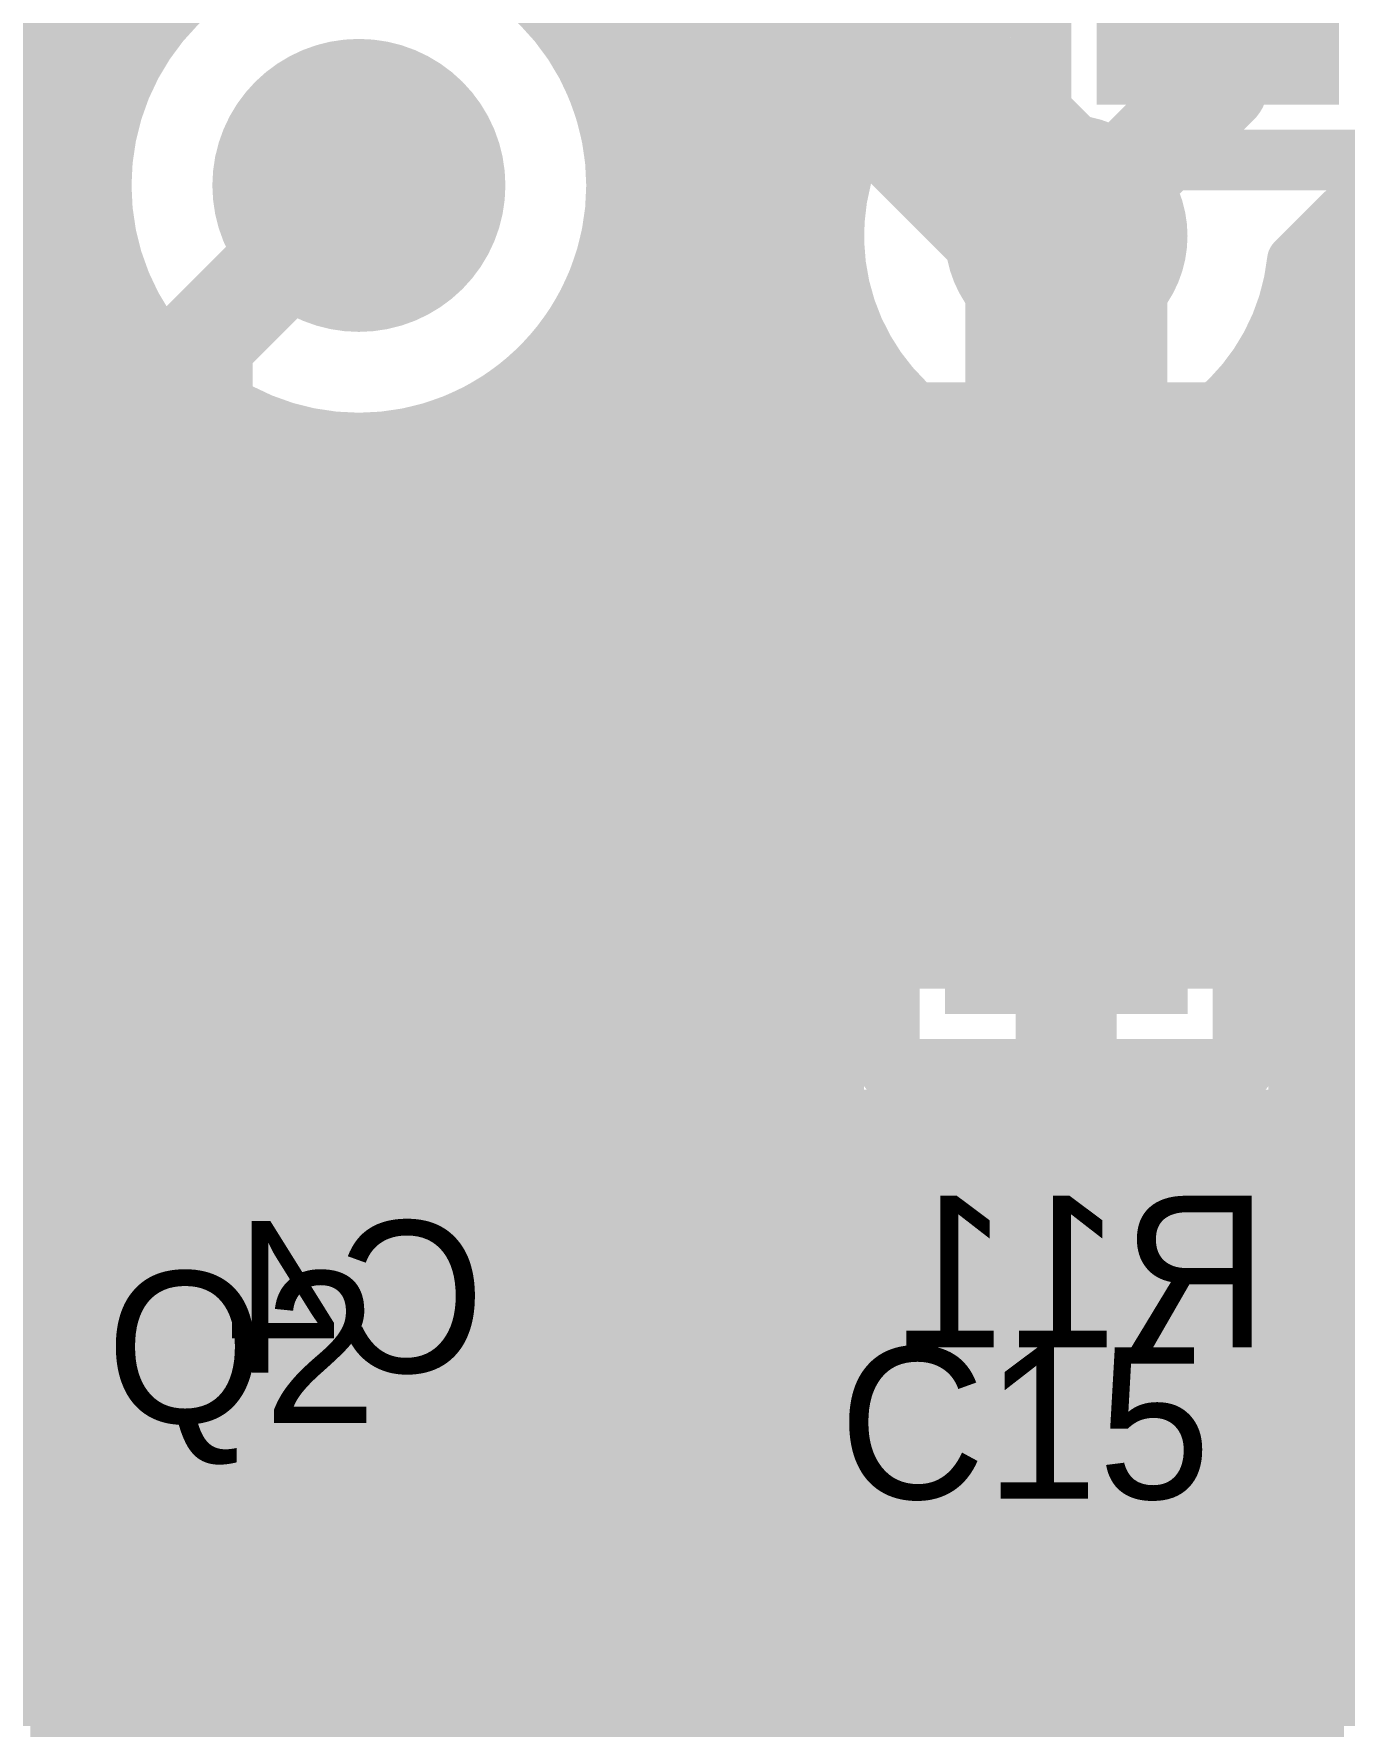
# Model space of a CAD drawing. Header units: millimetres. Extents: x 1.9 to 5.81, y 3 to 5.61.
# Drawn here: x 4.7157 to 4.975, y 3.575 to 3.91 of the extents above; entities that cross this region are included whole.
import ezdxf

# ---------------------------------------------------------------- set-up
doc = ezdxf.new("R2010")
doc.units = ezdxf.units.MM
doc.header["$MEASUREMENT"] = 0
for name, color, linetype in [('BottomLayer', 5, 'Continuous'), ('BottomOverlay', 54, 'Continuous'), ('BottomPaste', 16, 'Continuous'), ('BottomSolder', 6, 'Continuous'), ('MultiLayer', 9, 'Continuous'), ('TopLayer', 1, 'Continuous'), ('TopOverlay', 2, 'Continuous'), ('TopPaste', 8, 'Continuous'), ('TopSolder', 216, 'Continuous')]:
    doc.layers.add(name, color=color, linetype=linetype)

msp = doc.modelspace()

# ---------------------------------------------------------------- linework, layer by layer
at = {"layer": 'BottomLayer'}
for points, const_width in [([(4.73, 3.88), (4.73, 3.96)], 0.01), ([(4.74, 3.91), (4.74, 3.96)], 0.01), ([(4.82, 3.91), (4.82, 3.96)], 0.01), ([(4.83, 3.88), (4.83, 3.96)], 0.01), ([(4.84, 3.69884), (4.84, 3.96)], 0.01), ([(4.85, 3.70884), (4.85, 3.96)], 0.01), ([(4.86, 3.71869), (4.86, 3.96)], 0.01), ([(4.87, 3.72434), (4.87, 3.96)], 0.01), ([(4.88, 3.89062), (4.88, 3.96)], 0.01), ([(4.89, 3.90354), (4.89, 3.96)], 0.01), ([(4.9, 3.91031), (4.9, 3.96)], 0.01), ([(4.72, 3.666), (4.72, 3.95257)], 0.01), ([(4.905, 3.91243), (4.905, 3.935)], 0.01), ([(4.95, 3.9), (4.95, 3.92)], 0.02), ([(4.67743, 3.91), (4.74, 3.91)], 0.01), ([(4.82, 3.91), (4.89938, 3.91)], 0.01), ([(4.92, 3.87), (4.95, 3.9)], 0.02), ([(4.66743, 3.9), (4.73417, 3.9)], 0.01), ([(4.82583, 3.9), (4.88646, 3.9)], 0.01), ([(4.65743, 3.89), (4.73101, 3.89)], 0.01), ([(4.82899, 3.89), (4.87969, 3.89)], 0.01), ([(4.64743, 3.88), (4.73, 3.88)], 0.01), ([(4.73, 3.666), (4.73, 3.88)], 0.01), ([(4.83, 3.88), (4.87613, 3.88)], 0.01), ([(4.83, 3.68884), (4.83, 3.88)], 0.01), ([(4.96475, 3.86525), (4.9745, 3.875)], 0.01), ([(4.9745, 3.875), (4.995, 3.875)], 0.01), ([(4.63743, 3.87), (4.73101, 3.87)], 0.01), ([(4.82899, 3.87), (4.875, 3.87)], 0.01), ([(4.9695, 3.87), (5.64234, 3.87)], 0.01), ([(4.97, 3.726), (4.97, 3.8705)], 0.01), ([(4.62743, 3.86), (4.73417, 3.86)], 0.01), ([(4.82583, 3.86), (4.87613, 3.86)], 0.01), ([(4.96387, 3.86), (5.64877, 3.86)], 0.01), ([(4.61743, 3.85), (4.74, 3.85)], 0.01), ([(4.74, 3.666), (4.74, 3.85)], 0.01), ([(4.82, 3.85), (4.87969, 3.85)], 0.01), ([(4.82, 3.67884), (4.82, 3.85)], 0.01), ([(4.88, 3.726), (4.88, 3.84938)], 0.01), ([(4.96, 3.726), (4.96, 3.84938)], 0.01), ([(4.96031, 3.85), (5.65847, 3.85)], 0.01), ([(4.66062, 3.84), (4.75, 3.84)], 0.01), ([(4.75, 3.666), (4.75, 3.84)], 0.01), ([(4.81, 3.84), (4.88646, 3.84)], 0.01), ([(4.81, 3.66884), (4.81, 3.84)], 0.01), ([(4.95354, 3.84), (5.675, 3.84)], 0.01), ([(4.76, 3.666), (4.76, 3.83417)], 0.01), ([(4.8, 3.666), (4.8, 3.83417)], 0.01), ([(4.89, 3.726), (4.89, 3.83646)], 0.01), ([(4.95, 3.726), (4.95, 3.83646)], 0.01), ([(4.77, 3.666), (4.77, 3.83101)], 0.01), ([(4.79, 3.666), (4.79, 3.83101)], 0.01), ([(4.67354, 3.83), (4.78, 3.83)], 0.01), ([(4.78, 3.83), (4.89938, 3.83)], 0.01), ([(4.78, 3.666), (4.78, 3.83)], 0.01), ([(4.9, 3.726), (4.9, 3.82969)], 0.01), ([(4.94, 3.726), (4.94, 3.82969)], 0.01), ([(4.94062, 3.83), (5.77, 3.83)], 0.01), ([(4.91, 3.726), (4.91, 3.82613)], 0.01), ([(4.92, 3.726), (4.92, 3.825)], 0.01), ([(4.93, 3.726), (4.93, 3.82613)], 0.01), ([(4.68031, 3.82), (5.77, 3.82)], 0.01), ([(4.68387, 3.81), (5.77, 3.81)], 0.01), ([(4.685, 3.8), (5.77, 3.8)], 0.01), ([(4.68387, 3.79), (5.77, 3.79)], 0.01), ([(4.68031, 3.78), (5.77, 3.78)], 0.01), ([(4.67354, 3.77), (5.77, 3.77)], 0.01), ([(4.66062, 3.76), (5.675, 3.76)], 0.01), ([(4.6395, 3.75), (5.65847, 3.75)], 0.01), ([(4.6295, 3.74), (5.64877, 3.74)], 0.01), ([(4.6195, 3.73), (5.22697, 3.73)], 0.01), ([(4.68, 3.72), (4.82, 3.72)], 0.02), ([(4.82, 3.72), (4.83, 3.71)], 0.02), ([(4.88, 3.726), (5.025, 3.726)], 0.01), ([(4.6095, 3.72), (4.86167, 3.72)], 0.01), ([(4.80716, 3.666), (4.85806, 3.7169)], 0.01), ([(4.675, 3.71), (4.85116, 3.71)], 0.01), ([(4.675, 3.7), (4.84116, 3.7)], 0.01), ([(4.82, 3.635), (4.88, 3.695)], 0.012), ([(4.88, 3.695), (5.025, 3.695)], 0.012), ([(4.675, 3.69), (4.83116, 3.69)], 0.01), ([(4.675, 3.68), (4.82116, 3.68)], 0.01), ([(4.675, 3.67), (4.81116, 3.67)], 0.01), ([(4.695, 3.666), (4.80716, 3.666)], 0.01), ([(4.87384, 3.645), (4.89284, 3.664)], 0.01), ([(4.89284, 3.664), (5.01216, 3.664)], 0.01), ([(4.9, 3.645), (4.9, 3.664)], 0.01), ([(4.91, 3.645), (4.91, 3.664)], 0.01), ([(4.92, 3.645), (4.92, 3.664)], 0.01), ([(4.93, 3.645), (4.93, 3.664)], 0.01), ([(4.94, 3.645), (4.94, 3.664)], 0.01), ([(4.95, 3.645), (4.95, 3.664)], 0.01), ([(4.96, 3.645), (4.96, 3.664)], 0.01), ([(4.97, 3.645), (4.97, 3.664)], 0.01), ([(4.88884, 3.66), (5.01616, 3.66)], 0.01), ([(4.89, 3.645), (4.89, 3.66116)], 0.01), ([(4.87884, 3.65), (5.02616, 3.65)], 0.01), ([(4.88, 3.645), (4.88, 3.65116)], 0.01), ([(4.87384, 3.645), (4.885, 3.645)], 0.01), ([(4.885, 3.645), (4.905, 3.645)], 0.01), ([(4.885, 3.645), (4.905, 3.645)], 0.01), ([(4.905, 3.645), (4.955, 3.645)], 0.01), ([(4.955, 3.645), (4.975, 3.645)], 0.01), ([(4.955, 3.645), (4.975, 3.645)], 0.01), ([(4.975, 3.645), (5.025, 3.645)], 0.01), ([(4.695, 3.635), (4.82, 3.635)], 0.012), ([(4.732, 3.6), (4.788, 3.6)], 0.024), ([(4.76, 3.6), (4.93, 3.6)], 0.02), ([(4.68, 3.57), (4.71, 3.6)], 0.012), ([(4.71, 3.6), (4.76, 3.6)], 0.012)]:
    msp.add_lwpolyline(points, dxfattribs=dict(at, const_width=const_width))
for points, const_width in [([(4.83, 3.88, 1), (4.73, 3.88, 1)], 0.01), ([(4.945, 3.92, 1), (4.955, 3.92, 1)], 0.01), ([(4.9025, 3.91243, 1), (4.9075, 3.91243, 1)], 0.005), ([(4.9025, 3.91243, 1), (4.9075, 3.91243, 1)], 0.005), ([(4.7375, 3.91, 1), (4.7425, 3.91, 1)], 0.005), ([(4.7375, 3.91, 1), (4.7425, 3.91, 1)], 0.005), ([(4.8175, 3.91, 1), (4.8225, 3.91, 1)], 0.005), ([(4.8175, 3.91, 1), (4.8225, 3.91, 1)], 0.005), ([(4.89688, 3.91, 1), (4.90188, 3.91, 1)], 0.005), ([(4.8975, 3.91031, 1), (4.9025, 3.91031, 1)], 0.005), ([(4.945, 3.9, 1), (4.955, 3.9, 1)], 0.01), ([(4.945, 3.9, 1), (4.955, 3.9, 1)], 0.01), ([(4.8875, 3.90354, 1), (4.8925, 3.90354, 1)], 0.005), ([(4.73167, 3.9, 1), (4.73667, 3.9, 1)], 0.005), ([(4.7675, 3.88, 1), (4.7925, 3.88, 1)], 0.025), ([(4.82333, 3.9, 1), (4.82833, 3.9, 1)], 0.005), ([(4.88396, 3.9, 1), (4.88896, 3.9, 1)], 0.005), ([(4.72851, 3.89, 1), (4.73351, 3.89, 1)], 0.005), ([(4.82649, 3.89, 1), (4.83149, 3.89, 1)], 0.005), ([(4.87719, 3.89, 1), (4.88219, 3.89, 1)], 0.005), ([(4.8775, 3.89062, 1), (4.8825, 3.89062, 1)], 0.005), ([(4.91, 3.87, 1), (4.93, 3.87, 1)], 0.02), ([(4.7275, 3.88, 1), (4.7325, 3.88, 1)], 0.005), ([(4.7275, 3.88, 1), (4.7325, 3.88, 1)], 0.005), ([(4.7275, 3.88, 1), (4.7325, 3.88, 1)], 0.005), ([(4.7275, 3.88, 1), (4.7325, 3.88, 1)], 0.005), ([(4.8275, 3.88, 1), (4.8325, 3.88, 1)], 0.005), ([(4.8275, 3.88, 1), (4.8325, 3.88, 1)], 0.005), ([(4.8275, 3.88, 1), (4.8325, 3.88, 1)], 0.005), ([(4.8275, 3.88, 1), (4.8325, 3.88, 1)], 0.005), ([(4.87363, 3.88, 1), (4.87863, 3.88, 1)], 0.005), ([(4.915, 3.87, 1), (4.925, 3.87, 1)], 0.01), ([(4.972, 3.875, 1), (4.977, 3.875, 1)], 0.005), ([(4.972, 3.875, 1), (4.977, 3.875, 1)], 0.005), ([(4.72851, 3.87, 1), (4.73351, 3.87, 1)], 0.005), ([(4.82649, 3.87, 1), (4.83149, 3.87, 1)], 0.005), ([(4.8725, 3.87, 1), (4.8775, 3.87, 1)], 0.005), ([(4.967, 3.87, 1), (4.972, 3.87, 1)], 0.005), ([(4.9675, 3.8705, 1), (4.9725, 3.8705, 1)], 0.005), ([(4.96225, 3.86525, 1), (4.96725, 3.86525, 1)], 0.005), ([(4.96225, 3.86525, 1), (4.96725, 3.86525, 1)], 0.005), ([(4.73167, 3.86, 1), (4.73667, 3.86, 1)], 0.005), ([(4.82333, 3.86, 1), (4.82833, 3.86, 1)], 0.005), ([(4.87363, 3.86, 1), (4.87863, 3.86, 1)], 0.005), ([(4.96137, 3.86, 1), (4.96637, 3.86, 1)], 0.005), ([(4.7375, 3.85, 1), (4.7425, 3.85, 1)], 0.005), ([(4.7375, 3.85, 1), (4.7425, 3.85, 1)], 0.005), ([(4.8175, 3.85, 1), (4.8225, 3.85, 1)], 0.005), ([(4.8175, 3.85, 1), (4.8225, 3.85, 1)], 0.005), ([(4.87719, 3.85, 1), (4.88219, 3.85, 1)], 0.005), ([(4.8775, 3.84938, 1), (4.8825, 3.84938, 1)], 0.005), ([(4.9575, 3.84938, 1), (4.9625, 3.84938, 1)], 0.005), ([(4.95781, 3.85, 1), (4.96281, 3.85, 1)], 0.005), ([(4.7475, 3.84, 1), (4.7525, 3.84, 1)], 0.005), ([(4.7475, 3.84, 1), (4.7525, 3.84, 1)], 0.005), ([(4.8075, 3.84, 1), (4.8125, 3.84, 1)], 0.005), ([(4.8075, 3.84, 1), (4.8125, 3.84, 1)], 0.005), ([(4.88396, 3.84, 1), (4.88896, 3.84, 1)], 0.005), ([(4.95104, 3.84, 1), (4.95604, 3.84, 1)], 0.005), ([(4.7575, 3.83417, 1), (4.7625, 3.83417, 1)], 0.005), ([(4.7975, 3.83417, 1), (4.8025, 3.83417, 1)], 0.005), ([(4.8875, 3.83646, 1), (4.8925, 3.83646, 1)], 0.005), ([(4.9475, 3.83646, 1), (4.9525, 3.83646, 1)], 0.005), ([(4.7675, 3.83101, 1), (4.7725, 3.83101, 1)], 0.005), ([(4.7875, 3.83101, 1), (4.7925, 3.83101, 1)], 0.005), ([(4.7775, 3.83, 1), (4.7825, 3.83, 1)], 0.005), ([(4.7775, 3.83, 1), (4.7825, 3.83, 1)], 0.005), ([(4.7775, 3.83, 1), (4.7825, 3.83, 1)], 0.005), ([(4.89688, 3.83, 1), (4.90188, 3.83, 1)], 0.005), ([(4.8975, 3.82969, 1), (4.9025, 3.82969, 1)], 0.005), ([(4.9375, 3.82969, 1), (4.9425, 3.82969, 1)], 0.005), ([(4.93812, 3.83, 1), (4.94312, 3.83, 1)], 0.005), ([(4.9075, 3.82613, 1), (4.9125, 3.82613, 1)], 0.005), ([(4.9175, 3.825, 1), (4.9225, 3.825, 1)], 0.005), ([(4.9275, 3.82613, 1), (4.9325, 3.82613, 1)], 0.005), ([(4.815, 3.72, 1), (4.825, 3.72, 1)], 0.01), ([(4.815, 3.72, 1), (4.825, 3.72, 1)], 0.01), ([(4.82, 3.71, 1), (4.84, 3.71, 1)], 0.02), ([(4.8675, 3.72434, 1), (4.8725, 3.72434, 1)], 0.005), ([(4.8775, 3.726, 1), (4.8825, 3.726, 1)], 0.005), ([(4.8775, 3.726, 1), (4.8825, 3.726, 1)], 0.005), ([(4.8775, 3.726, 1), (4.8825, 3.726, 1)], 0.005), ([(4.8775, 3.726, 1), (4.8825, 3.726, 1)], 0.005), ([(4.8875, 3.726, 1), (4.8925, 3.726, 1)], 0.005), ([(4.8975, 3.726, 1), (4.9025, 3.726, 1)], 0.005), ([(4.9075, 3.726, 1), (4.9125, 3.726, 1)], 0.005), ([(4.9175, 3.726, 1), (4.9225, 3.726, 1)], 0.005), ([(4.9275, 3.726, 1), (4.9325, 3.726, 1)], 0.005), ([(4.9375, 3.726, 1), (4.9425, 3.726, 1)], 0.005), ([(4.9475, 3.726, 1), (4.9525, 3.726, 1)], 0.005), ([(4.9575, 3.726, 1), (4.9625, 3.726, 1)], 0.005), ([(4.9675, 3.726, 1), (4.9725, 3.726, 1)], 0.005), ([(4.85556, 3.7169, 1), (4.86056, 3.7169, 1)], 0.005), ([(4.85556, 3.7169, 1), (4.86056, 3.7169, 1)], 0.005), ([(4.85558, 3.71692, 1), (4.86058, 3.71692, 1)], 0.005), ([(4.8575, 3.71869, 1), (4.8625, 3.71869, 1)], 0.005), ([(4.85917, 3.72, 1), (4.86417, 3.72, 1)], 0.005), ([(4.825, 3.71, 1), (4.835, 3.71, 1)], 0.01), ([(4.8475, 3.70884, 1), (4.8525, 3.70884, 1)], 0.005), ([(4.84866, 3.71, 1), (4.85366, 3.71, 1)], 0.005), ([(4.8375, 3.69884, 1), (4.8425, 3.69884, 1)], 0.005), ([(4.83866, 3.7, 1), (4.84366, 3.7, 1)], 0.005), ([(4.877, 3.695, 1), (4.883, 3.695, 1)], 0.006), ([(4.877, 3.695, 1), (4.883, 3.695, 1)], 0.006), ([(4.8275, 3.68884, 1), (4.8325, 3.68884, 1)], 0.005), ([(4.82866, 3.69, 1), (4.83366, 3.69, 1)], 0.005), ([(4.81866, 3.68, 1), (4.82366, 3.68, 1)], 0.005), ([(4.8175, 3.67884, 1), (4.8225, 3.67884, 1)], 0.005), ([(4.80866, 3.67, 1), (4.81366, 3.67, 1)], 0.005), ([(4.8075, 3.66884, 1), (4.8125, 3.66884, 1)], 0.005), ([(4.7175, 3.666, 1), (4.7225, 3.666, 1)], 0.005), ([(4.7275, 3.666, 1), (4.7325, 3.666, 1)], 0.005), ([(4.7375, 3.666, 1), (4.7425, 3.666, 1)], 0.005), ([(4.7475, 3.666, 1), (4.7525, 3.666, 1)], 0.005), ([(4.7575, 3.666, 1), (4.7625, 3.666, 1)], 0.005), ([(4.7675, 3.666, 1), (4.7725, 3.666, 1)], 0.005), ([(4.7775, 3.666, 1), (4.7825, 3.666, 1)], 0.005), ([(4.7875, 3.666, 1), (4.7925, 3.666, 1)], 0.005), ([(4.7975, 3.666, 1), (4.8025, 3.666, 1)], 0.005), ([(4.80466, 3.666, 1), (4.80966, 3.666, 1)], 0.005), ([(4.80466, 3.666, 1), (4.80966, 3.666, 1)], 0.005), ([(4.89034, 3.664, 1), (4.89534, 3.664, 1)], 0.005), ([(4.89034, 3.664, 1), (4.89534, 3.664, 1)], 0.005), ([(4.8975, 3.664, 1), (4.9025, 3.664, 1)], 0.005), ([(4.9075, 3.664, 1), (4.9125, 3.664, 1)], 0.005), ([(4.9175, 3.664, 1), (4.9225, 3.664, 1)], 0.005), ([(4.9275, 3.664, 1), (4.9325, 3.664, 1)], 0.005), ([(4.9375, 3.664, 1), (4.9425, 3.664, 1)], 0.005), ([(4.9475, 3.664, 1), (4.9525, 3.664, 1)], 0.005), ([(4.9575, 3.664, 1), (4.9625, 3.664, 1)], 0.005), ([(4.9675, 3.664, 1), (4.9725, 3.664, 1)], 0.005), ([(4.88634, 3.66, 1), (4.89134, 3.66, 1)], 0.005), ([(4.8875, 3.66116, 1), (4.8925, 3.66116, 1)], 0.005), ([(4.87634, 3.65, 1), (4.88134, 3.65, 1)], 0.005), ([(4.8775, 3.65116, 1), (4.8825, 3.65116, 1)], 0.005), ([(4.87134, 3.645, 1), (4.87634, 3.645, 1)], 0.005), ([(4.87134, 3.645, 1), (4.87634, 3.645, 1)], 0.005), ([(4.8775, 3.645, 1), (4.8825, 3.645, 1)], 0.005), ([(4.8825, 3.645, 1), (4.8875, 3.645, 1)], 0.005), ([(4.8825, 3.645, 1), (4.8875, 3.645, 1)], 0.005), ([(4.8825, 3.645, 1), (4.8875, 3.645, 1)], 0.005), ([(4.8875, 3.645, 1), (4.8925, 3.645, 1)], 0.005), ([(4.8975, 3.645, 1), (4.9025, 3.645, 1)], 0.005), ([(4.9025, 3.645, 1), (4.9075, 3.645, 1)], 0.005), ([(4.9025, 3.645, 1), (4.9075, 3.645, 1)], 0.005), ([(4.9025, 3.645, 1), (4.9075, 3.645, 1)], 0.005), ([(4.9075, 3.645, 1), (4.9125, 3.645, 1)], 0.005), ([(4.9175, 3.645, 1), (4.9225, 3.645, 1)], 0.005), ([(4.9275, 3.645, 1), (4.9325, 3.645, 1)], 0.005), ([(4.9375, 3.645, 1), (4.9425, 3.645, 1)], 0.005), ([(4.9475, 3.645, 1), (4.9525, 3.645, 1)], 0.005), ([(4.9525, 3.645, 1), (4.9575, 3.645, 1)], 0.005), ([(4.9525, 3.645, 1), (4.9575, 3.645, 1)], 0.005), ([(4.9525, 3.645, 1), (4.9575, 3.645, 1)], 0.005), ([(4.9575, 3.645, 1), (4.9625, 3.645, 1)], 0.005), ([(4.9675, 3.645, 1), (4.9725, 3.645, 1)], 0.005), ([(4.9725, 3.645, 1), (4.9775, 3.645, 1)], 0.005), ([(4.9725, 3.645, 1), (4.9775, 3.645, 1)], 0.005), ([(4.9725, 3.645, 1), (4.9775, 3.645, 1)], 0.005), ([(4.817, 3.635, 1), (4.823, 3.635, 1)], 0.006), ([(4.817, 3.635, 1), (4.823, 3.635, 1)], 0.006), ([(4.726, 3.6, 1), (4.738, 3.6, 1)], 0.012), ([(4.782, 3.6, 1), (4.794, 3.6, 1)], 0.012), ([(4.755, 3.6, 1), (4.765, 3.6, 1)], 0.01), ([(4.925, 3.6, 1), (4.935, 3.6, 1)], 0.01), ([(4.707, 3.6, 1), (4.713, 3.6, 1)], 0.006), ([(4.707, 3.6, 1), (4.713, 3.6, 1)], 0.006), ([(4.757, 3.6, 1), (4.763, 3.6, 1)], 0.006)]:
    msp.add_lwpolyline(points, format="xyb", close=True, dxfattribs=dict(at, const_width=const_width))
at = {"layer": 'BottomLayer', "const_width": 0.01}
for points in [[(4.96475, 3.86525, -1.81283), (4.905, 3.91243)], [(4.85806, 3.7169, -0.199163), (4.88, 3.726)], [(4.85808, 3.71692, -0.198912), (4.88, 3.726)]]:
    msp.add_lwpolyline(points, format="xyb", dxfattribs=at)
at = {"layer": 'BottomLayer'}
for points in [[(4.93, 3.94), (4.93, 3.9), (4.97, 3.94), (4.97, 3.9)], [(4.88, 3.58), (4.88, 3.62), (4.84, 3.58), (4.84, 3.62)], [(4.95, 3.58), (4.95, 3.62), (4.91, 3.58), (4.91, 3.62)]]:
    msp.add_solid(points, dxfattribs=at)
at = {"layer": 'BottomOverlay', "const_width": 0.012}
for points in [[(4.915, 3.885), (4.915, 3.92)], [(4.915, 3.885), (4.985, 3.885)], [(4.825, 3.635), (4.895, 3.635)], [(4.825, 3.6), (4.825, 3.635)], [(4.895, 3.6), (4.895, 3.635)], [(4.895, 3.6), (4.895, 3.635)], [(4.895, 3.635), (4.965, 3.635)], [(4.965, 3.6), (4.965, 3.635)], [(4.965, 3.6), (4.965, 3.635)], [(4.965, 3.635), (5.035, 3.635)]]:
    msp.add_lwpolyline(points, dxfattribs=at)
at = {"layer": 'BottomOverlay', "const_width": 0.006}
for points in [[(4.912, 3.885, 1), (4.918, 3.885, 1)], [(4.912, 3.885, 1), (4.918, 3.885, 1)], [(4.822, 3.635, 1), (4.828, 3.635, 1)], [(4.822, 3.635, 1), (4.828, 3.635, 1)], [(4.892, 3.635, 1), (4.898, 3.635, 1)], [(4.892, 3.635, 1), (4.898, 3.635, 1)], [(4.892, 3.635, 1), (4.898, 3.635, 1)], [(4.892, 3.635, 1), (4.898, 3.635, 1)], [(4.962, 3.635, 1), (4.968, 3.635, 1)], [(4.962, 3.635, 1), (4.968, 3.635, 1)], [(4.962, 3.635, 1), (4.968, 3.635, 1)], [(4.962, 3.635, 1), (4.968, 3.635, 1)], [(4.822, 3.6, 1), (4.828, 3.6, 1)], [(4.892, 3.6, 1), (4.898, 3.6, 1)], [(4.892, 3.6, 1), (4.898, 3.6, 1)], [(4.962, 3.6, 1), (4.968, 3.6, 1)], [(4.962, 3.6, 1), (4.968, 3.6, 1)]]:
    msp.add_lwpolyline(points, format="xyb", close=True, dxfattribs=at)
at = {"layer": 'BottomPaste', "const_width": 0.024}
msp.add_lwpolyline([(4.732, 3.6), (4.788, 3.6)], dxfattribs=at)
msp.add_lwpolyline([(4.732, 3.6), (4.788, 3.6)], dxfattribs=at)
at = {"layer": 'BottomPaste', "const_width": 0.012}
for points in [[(4.726, 3.6, 1), (4.738, 3.6, 1)], [(4.726, 3.6, 1), (4.738, 3.6, 1)], [(4.782, 3.6, 1), (4.794, 3.6, 1)], [(4.782, 3.6, 1), (4.794, 3.6, 1)]]:
    msp.add_lwpolyline(points, format="xyb", close=True, dxfattribs=at)
at = {"layer": 'BottomPaste'}
for points in [[(4.93, 3.94), (4.93, 3.9), (4.97, 3.94), (4.97, 3.9)], [(4.93, 3.94), (4.93, 3.9), (4.97, 3.94), (4.97, 3.9)], [(4.88, 3.58), (4.88, 3.62), (4.84, 3.58), (4.84, 3.62)], [(4.88, 3.58), (4.88, 3.62), (4.84, 3.58), (4.84, 3.62)], [(4.95, 3.58), (4.95, 3.62), (4.91, 3.58), (4.91, 3.62)], [(4.95, 3.58), (4.95, 3.62), (4.91, 3.58), (4.91, 3.62)]]:
    msp.add_solid(points, dxfattribs=at)
at = {"layer": 'BottomSolder'}
for points, const_width in [([(4.7655, 3.88, 1), (4.7945, 3.88, 1)], 0.029), ([(4.7655, 3.88, 1), (4.7945, 3.88, 1)], 0.029), ([(4.908, 3.87, 1), (4.932, 3.87, 1)], 0.024), ([(4.908, 3.87, 1), (4.932, 3.87, 1)], 0.024), ([(4.818, 3.71, 1), (4.842, 3.71, 1)], 0.024), ([(4.818, 3.71, 1), (4.842, 3.71, 1)], 0.024), ([(4.724, 3.6, 1), (4.74, 3.6, 1)], 0.016), ([(4.724, 3.6, 1), (4.74, 3.6, 1)], 0.016), ([(4.78, 3.6, 1), (4.796, 3.6, 1)], 0.016), ([(4.78, 3.6, 1), (4.796, 3.6, 1)], 0.016)]:
    msp.add_lwpolyline(points, format="xyb", close=True, dxfattribs=dict(at, const_width=const_width))
at = {"layer": 'BottomSolder', "const_width": 0.032}
msp.add_lwpolyline([(4.732, 3.6), (4.788, 3.6)], dxfattribs=at)
msp.add_lwpolyline([(4.732, 3.6), (4.788, 3.6)], dxfattribs=at)
at = {"layer": 'BottomSolder'}
for points in [[(4.926, 3.944), (4.926, 3.896), (4.974, 3.944), (4.974, 3.896)], [(4.926, 3.944), (4.926, 3.896), (4.974, 3.944), (4.974, 3.896)], [(4.884, 3.576), (4.884, 3.624), (4.836, 3.576), (4.836, 3.624)], [(4.884, 3.576), (4.884, 3.624), (4.836, 3.576), (4.836, 3.624)], [(4.954, 3.576), (4.954, 3.624), (4.906, 3.576), (4.906, 3.624)], [(4.954, 3.576), (4.954, 3.624), (4.906, 3.576), (4.906, 3.624)]]:
    msp.add_solid(points, dxfattribs=at)
at = {"layer": 'MultiLayer'}
for points, const_width in [([(4.7675, 3.88, 1), (4.7925, 3.88, 1)], 0.025), ([(4.91, 3.87, 1), (4.93, 3.87, 1)], 0.02), ([(4.82, 3.71, 1), (4.84, 3.71, 1)], 0.02)]:
    msp.add_lwpolyline(points, format="xyb", close=True, dxfattribs=dict(at, const_width=const_width))
at = {"layer": 'TopLayer'}
for points, const_width in [([(4.84, 3.95), (4.92, 3.87)], 0.04), ([(4.82539, 3.90097), (4.875, 3.85136)], 0.01), ([(4.83, 3.88), (4.83, 3.89636)], 0.01), ([(4.82899, 3.89), (4.83636, 3.89)], 0.01), ([(4.74, 3.84), (4.78, 3.88)], 0.02), ([(4.84, 3.335), (4.84, 3.88636)], 0.01), ([(4.92, 3.8), (4.92, 3.87)], 0.04), ([(4.83, 3.88), (4.84636, 3.88)], 0.01), ([(4.83, 3.335), (4.83, 3.88)], 0.01), ([(4.85, 3.335), (4.85, 3.87636)], 0.01), ([(4.82899, 3.87), (4.85636, 3.87)], 0.01), ([(4.86, 3.335), (4.86, 3.86636)], 0.01), ([(4.82583, 3.86), (4.86636, 3.86)], 0.01), ([(4.87, 3.335), (4.87, 3.85636)], 0.01), ([(4.875, 3.845), (4.875, 3.85136)], 0.01), ([(4.82, 3.85), (4.875, 3.85)], 0.01), ([(4.82, 3.785), (4.82, 3.85)], 0.01), ([(4.74, 3.825), (4.74, 3.84)], 0.02), ([(4.875, 3.8), (4.875, 3.845)], 0.01), ([(4.875, 3.8), (4.875, 3.845)], 0.01), ([(4.81, 3.84), (4.875, 3.84)], 0.01), ([(4.81, 3.785), (4.81, 3.84)], 0.01), ([(4.8, 3.785), (4.8, 3.83417)], 0.01), ([(4.79, 3.785), (4.79, 3.83101)], 0.01), ([(4.78, 3.83), (4.875, 3.83)], 0.01), ([(4.78, 3.785), (4.78, 3.83)], 0.01), ([(4.78, 3.785), (4.78, 3.83)], 0.01), ([(4.78, 3.82), (4.875, 3.82)], 0.01), ([(4.92, 3.8), (5.09, 3.8)], 0.04), ([(4.78, 3.81), (4.875, 3.81)], 0.01), ([(4.78, 3.8), (4.875, 3.8)], 0.01), ([(4.875, 3.785), (4.875, 3.8)], 0.01), ([(4.78, 3.79), (4.875, 3.79)], 0.01), ([(4.78, 3.735), (4.78, 3.78)], 0.02), ([(4.78, 3.785), (4.82, 3.785)], 0.01), ([(4.82, 3.685), (4.82, 3.785)], 0.01), ([(4.82, 3.685), (4.82, 3.785)], 0.01), ([(4.875, 3.755), (4.875, 3.785)], 0.01), ([(4.875, 3.755), (4.875, 3.785)], 0.01), ([(4.82, 3.78), (4.875, 3.78)], 0.01), ([(4.74, 3.685), (4.74, 3.775)], 0.01), ([(4.74, 3.685), (4.74, 3.775)], 0.01), ([(4.82, 3.77), (4.875, 3.77)], 0.01), ([(4.82, 3.76), (4.875, 3.76)], 0.01), ([(4.875, 3.695), (4.875, 3.755)], 0.01), ([(4.965, 3.755), (5.035, 3.755)], 0.01), ([(4.965, 3.695), (4.965, 3.755)], 0.01), ([(4.97, 3.335), (4.97, 3.755)], 0.01), ([(4.82, 3.75), (4.875, 3.75)], 0.01), ([(4.965, 3.75), (5.035, 3.75)], 0.01), ([(4.78, 3.735), (4.805, 3.735)], 0.03), ([(4.805, 3.735), (4.83, 3.71)], 0.03), ([(4.88, 3.74), (4.92, 3.74)], 0.02), ([(4.92, 3.74), (4.96, 3.74)], 0.02), ([(4.92, 3.7), (4.92, 3.74)], 0.02), ([(4.745, 3.735), (4.78, 3.735)], 0.02), ([(4.78, 3.735), (4.815, 3.735)], 0.02), ([(4.78, 3.69), (4.78, 3.735)], 0.02), ([(4.82, 3.74), (4.875, 3.74)], 0.01), ([(4.965, 3.74), (5.10199, 3.74)], 0.01), ([(4.82, 3.73), (4.875, 3.73)], 0.01), ([(4.965, 3.73), (5.10199, 3.73)], 0.01), ([(4.82, 3.72), (4.875, 3.72)], 0.01), ([(4.965, 3.72), (5.10199, 3.72)], 0.01), ([(4.82, 3.71), (4.875, 3.71)], 0.01), ([(4.965, 3.71), (5.10199, 3.71)], 0.01), ([(4.82, 3.7), (4.875, 3.7)], 0.01), ([(4.965, 3.7), (5.10199, 3.7)], 0.01), ([(4.875, 3.695), (4.965, 3.695)], 0.01), ([(4.88, 3.335), (4.88, 3.695)], 0.01), ([(4.89, 3.335), (4.89, 3.695)], 0.01), ([(4.9, 3.335), (4.9, 3.695)], 0.01), ([(4.91, 3.335), (4.91, 3.695)], 0.01), ([(4.92, 3.335), (4.92, 3.695)], 0.01), ([(4.93, 3.335), (4.93, 3.695)], 0.01), ([(4.94, 3.335), (4.94, 3.695)], 0.01), ([(4.95, 3.335), (4.95, 3.695)], 0.01), ([(4.96, 3.335), (4.96, 3.695)], 0.01), ([(4.82, 3.69), (5.10199, 3.69)], 0.01), ([(4.66, 3.685), (4.74, 3.685)], 0.01), ([(4.72, 3.335), (4.72, 3.685)], 0.01), ([(4.73, 3.335), (4.73, 3.685)], 0.01), ([(4.74, 3.685), (4.82, 3.685)], 0.01), ([(4.74, 3.335), (4.74, 3.685)], 0.01), ([(4.75, 3.335), (4.75, 3.685)], 0.01), ([(4.76, 3.335), (4.76, 3.685)], 0.01), ([(4.77, 3.335), (4.77, 3.685)], 0.01), ([(4.78, 3.335), (4.78, 3.685)], 0.01), ([(4.79, 3.335), (4.79, 3.685)], 0.01), ([(4.8, 3.335), (4.8, 3.685)], 0.01), ([(4.81, 3.335), (4.81, 3.685)], 0.01), ([(4.82, 3.335), (4.82, 3.685)], 0.01), ([(4.5195, 3.68), (5.10199, 3.68)], 0.01), ([(4.50972, 3.67), (5.10199, 3.67)], 0.01), ([(4.50743, 3.66), (5.10199, 3.66)], 0.01), ([(4.50242, 3.65), (5.10199, 3.65)], 0.01), ([(4.49328, 3.64), (5.10199, 3.64)], 0.01), ([(4.465, 3.63), (5.10199, 3.63)], 0.01), ([(4.45, 3.62), (5.10199, 3.62)], 0.01), ([(4.45, 3.61), (5.10199, 3.61)], 0.01), ([(4.45, 3.6), (5.10199, 3.6)], 0.01), ([(4.45, 3.59), (5.10199, 3.59)], 0.01), ([(4.45, 3.58), (5.10199, 3.58)], 0.01)]:
    msp.add_lwpolyline(points, dxfattribs=dict(at, const_width=const_width))
for points, const_width in [([(4.7675, 3.88, 1), (4.7925, 3.88, 1)], 0.025), ([(4.82289, 3.90097, 1), (4.82789, 3.90097, 1)], 0.005), ([(4.82289, 3.90097, 1), (4.82789, 3.90097, 1)], 0.005), ([(4.8275, 3.89636, 1), (4.8325, 3.89636, 1)], 0.005), ([(4.82649, 3.89, 1), (4.83149, 3.89, 1)], 0.005), ([(4.83386, 3.89, 1), (4.83886, 3.89, 1)], 0.005), ([(4.775, 3.88, 1), (4.785, 3.88, 1)], 0.01), ([(4.8375, 3.88636, 1), (4.8425, 3.88636, 1)], 0.005), ([(4.91, 3.87, 1), (4.93, 3.87, 1)], 0.02), ([(4.91, 3.87, 1), (4.93, 3.87, 1)], 0.02), ([(4.91, 3.87, 1), (4.93, 3.87, 1)], 0.02), ([(4.8275, 3.88, 1), (4.8325, 3.88, 1)], 0.005), ([(4.8275, 3.88, 1), (4.8325, 3.88, 1)], 0.005), ([(4.8275, 3.88, 1), (4.8325, 3.88, 1)], 0.005), ([(4.8275, 3.88, 1), (4.8325, 3.88, 1)], 0.005), ([(4.8275, 3.88, 1), (4.8325, 3.88, 1)], 0.005), ([(4.84386, 3.88, 1), (4.84886, 3.88, 1)], 0.005), ([(4.8475, 3.87636, 1), (4.8525, 3.87636, 1)], 0.005), ([(4.82649, 3.87, 1), (4.83149, 3.87, 1)], 0.005), ([(4.85386, 3.87, 1), (4.85886, 3.87, 1)], 0.005), ([(4.8575, 3.86636, 1), (4.8625, 3.86636, 1)], 0.005), ([(4.82333, 3.86, 1), (4.82833, 3.86, 1)], 0.005), ([(4.86386, 3.86, 1), (4.86886, 3.86, 1)], 0.005), ([(4.8675, 3.85636, 1), (4.8725, 3.85636, 1)], 0.005), ([(4.8725, 3.85136, 1), (4.8775, 3.85136, 1)], 0.005), ([(4.8725, 3.85136, 1), (4.8775, 3.85136, 1)], 0.005), ([(4.8175, 3.85, 1), (4.8225, 3.85, 1)], 0.005), ([(4.8175, 3.85, 1), (4.8225, 3.85, 1)], 0.005), ([(4.8725, 3.85, 1), (4.8775, 3.85, 1)], 0.005), ([(4.735, 3.84, 1), (4.745, 3.84, 1)], 0.01), ([(4.735, 3.84, 1), (4.745, 3.84, 1)], 0.01), ([(4.8725, 3.845, 1), (4.8775, 3.845, 1)], 0.005), ([(4.8725, 3.845, 1), (4.8775, 3.845, 1)], 0.005), ([(4.8725, 3.845, 1), (4.8775, 3.845, 1)], 0.005), ([(4.8075, 3.84, 1), (4.8125, 3.84, 1)], 0.005), ([(4.8075, 3.84, 1), (4.8125, 3.84, 1)], 0.005), ([(4.8725, 3.84, 1), (4.8775, 3.84, 1)], 0.005), ([(4.7975, 3.83417, 1), (4.8025, 3.83417, 1)], 0.005), ([(4.7875, 3.83101, 1), (4.7925, 3.83101, 1)], 0.005), ([(4.735, 3.825, 1), (4.745, 3.825, 1)], 0.01), ([(4.7775, 3.83, 1), (4.7825, 3.83, 1)], 0.005), ([(4.7775, 3.83, 1), (4.7825, 3.83, 1)], 0.005), ([(4.7775, 3.83, 1), (4.7825, 3.83, 1)], 0.005), ([(4.7775, 3.83, 1), (4.7825, 3.83, 1)], 0.005), ([(4.8725, 3.83, 1), (4.8775, 3.83, 1)], 0.005), ([(4.7775, 3.82, 1), (4.7825, 3.82, 1)], 0.005), ([(4.8725, 3.82, 1), (4.8775, 3.82, 1)], 0.005), ([(4.91, 3.8, 1), (4.93, 3.8, 1)], 0.02), ([(4.91, 3.8, 1), (4.93, 3.8, 1)], 0.02), ([(4.7775, 3.81, 1), (4.7825, 3.81, 1)], 0.005), ([(4.8725, 3.81, 1), (4.8775, 3.81, 1)], 0.005), ([(4.7775, 3.8, 1), (4.7825, 3.8, 1)], 0.005), ([(4.8725, 3.8, 1), (4.8775, 3.8, 1)], 0.005), ([(4.8725, 3.8, 1), (4.8775, 3.8, 1)], 0.005), ([(4.8725, 3.8, 1), (4.8775, 3.8, 1)], 0.005), ([(4.8725, 3.8, 1), (4.8775, 3.8, 1)], 0.005), ([(4.7775, 3.79, 1), (4.7825, 3.79, 1)], 0.005), ([(4.8725, 3.79, 1), (4.8775, 3.79, 1)], 0.005), ([(4.775, 3.78, 1), (4.785, 3.78, 1)], 0.01), ([(4.7775, 3.785, 1), (4.7825, 3.785, 1)], 0.005), ([(4.7775, 3.785, 1), (4.7825, 3.785, 1)], 0.005), ([(4.7775, 3.785, 1), (4.7825, 3.785, 1)], 0.005), ([(4.7875, 3.785, 1), (4.7925, 3.785, 1)], 0.005), ([(4.7975, 3.785, 1), (4.8025, 3.785, 1)], 0.005), ([(4.8075, 3.785, 1), (4.8125, 3.785, 1)], 0.005), ([(4.8175, 3.785, 1), (4.8225, 3.785, 1)], 0.005), ([(4.8175, 3.785, 1), (4.8225, 3.785, 1)], 0.005), ([(4.8175, 3.785, 1), (4.8225, 3.785, 1)], 0.005), ([(4.8175, 3.785, 1), (4.8225, 3.785, 1)], 0.005), ([(4.8725, 3.785, 1), (4.8775, 3.785, 1)], 0.005), ([(4.8725, 3.785, 1), (4.8775, 3.785, 1)], 0.005), ([(4.8725, 3.785, 1), (4.8775, 3.785, 1)], 0.005), ([(4.8175, 3.78, 1), (4.8225, 3.78, 1)], 0.005), ([(4.8725, 3.78, 1), (4.8775, 3.78, 1)], 0.005), ([(4.7375, 3.775, 1), (4.7425, 3.775, 1)], 0.005), ([(4.7375, 3.775, 1), (4.7425, 3.775, 1)], 0.005), ([(4.8175, 3.77, 1), (4.8225, 3.77, 1)], 0.005), ([(4.8725, 3.77, 1), (4.8775, 3.77, 1)], 0.005), ([(4.8175, 3.76, 1), (4.8225, 3.76, 1)], 0.005), ([(4.8725, 3.76, 1), (4.8775, 3.76, 1)], 0.005), ([(4.8725, 3.755, 1), (4.8775, 3.755, 1)], 0.005), ([(4.8725, 3.755, 1), (4.8775, 3.755, 1)], 0.005), ([(4.8725, 3.755, 1), (4.8775, 3.755, 1)], 0.005), ([(4.9625, 3.755, 1), (4.9675, 3.755, 1)], 0.005), ([(4.9625, 3.755, 1), (4.9675, 3.755, 1)], 0.005), ([(4.9675, 3.755, 1), (4.9725, 3.755, 1)], 0.005), ([(4.8175, 3.75, 1), (4.8225, 3.75, 1)], 0.005), ([(4.8725, 3.75, 1), (4.8775, 3.75, 1)], 0.005), ([(4.9625, 3.75, 1), (4.9675, 3.75, 1)], 0.005), ([(4.7725, 3.735, 1), (4.7875, 3.735, 1)], 0.015), ([(4.7975, 3.735, 1), (4.8125, 3.735, 1)], 0.015), ([(4.7975, 3.735, 1), (4.8125, 3.735, 1)], 0.015), ([(4.875, 3.74, 1), (4.885, 3.74, 1)], 0.01), ([(4.915, 3.74, 1), (4.925, 3.74, 1)], 0.01), ([(4.915, 3.74, 1), (4.925, 3.74, 1)], 0.01), ([(4.915, 3.74, 1), (4.925, 3.74, 1)], 0.01), ([(4.955, 3.74, 1), (4.965, 3.74, 1)], 0.01), ([(4.74, 3.735, 1), (4.75, 3.735, 1)], 0.01), ([(4.775, 3.735, 1), (4.785, 3.735, 1)], 0.01), ([(4.775, 3.735, 1), (4.785, 3.735, 1)], 0.01), ([(4.775, 3.735, 1), (4.785, 3.735, 1)], 0.01), ([(4.775, 3.735, 1), (4.785, 3.735, 1)], 0.01), ([(4.81, 3.735, 1), (4.82, 3.735, 1)], 0.01), ([(4.8175, 3.74, 1), (4.8225, 3.74, 1)], 0.005), ([(4.8725, 3.74, 1), (4.8775, 3.74, 1)], 0.005), ([(4.9625, 3.74, 1), (4.9675, 3.74, 1)], 0.005), ([(4.8175, 3.73, 1), (4.8225, 3.73, 1)], 0.005), ([(4.8725, 3.73, 1), (4.8775, 3.73, 1)], 0.005), ([(4.9625, 3.73, 1), (4.9675, 3.73, 1)], 0.005), ([(4.82, 3.71, 1), (4.84, 3.71, 1)], 0.02), ([(4.8225, 3.71, 1), (4.8375, 3.71, 1)], 0.015), ([(4.8175, 3.72, 1), (4.8225, 3.72, 1)], 0.005), ([(4.8725, 3.72, 1), (4.8775, 3.72, 1)], 0.005), ([(4.9625, 3.72, 1), (4.9675, 3.72, 1)], 0.005), ([(4.8175, 3.71, 1), (4.8225, 3.71, 1)], 0.005), ([(4.8725, 3.71, 1), (4.8775, 3.71, 1)], 0.005), ([(4.9625, 3.71, 1), (4.9675, 3.71, 1)], 0.005), ([(4.915, 3.7, 1), (4.925, 3.7, 1)], 0.01), ([(4.8175, 3.7, 1), (4.8225, 3.7, 1)], 0.005), ([(4.8725, 3.7, 1), (4.8775, 3.7, 1)], 0.005), ([(4.9625, 3.7, 1), (4.9675, 3.7, 1)], 0.005), ([(4.775, 3.69, 1), (4.785, 3.69, 1)], 0.01), ([(4.8725, 3.695, 1), (4.8775, 3.695, 1)], 0.005), ([(4.8725, 3.695, 1), (4.8775, 3.695, 1)], 0.005), ([(4.8775, 3.695, 1), (4.8825, 3.695, 1)], 0.005), ([(4.8875, 3.695, 1), (4.8925, 3.695, 1)], 0.005), ([(4.8975, 3.695, 1), (4.9025, 3.695, 1)], 0.005), ([(4.9075, 3.695, 1), (4.9125, 3.695, 1)], 0.005), ([(4.9175, 3.695, 1), (4.9225, 3.695, 1)], 0.005), ([(4.9275, 3.695, 1), (4.9325, 3.695, 1)], 0.005), ([(4.9375, 3.695, 1), (4.9425, 3.695, 1)], 0.005), ([(4.9475, 3.695, 1), (4.9525, 3.695, 1)], 0.005), ([(4.9575, 3.695, 1), (4.9625, 3.695, 1)], 0.005), ([(4.9625, 3.695, 1), (4.9675, 3.695, 1)], 0.005), ([(4.9625, 3.695, 1), (4.9675, 3.695, 1)], 0.005), ([(4.8175, 3.69, 1), (4.8225, 3.69, 1)], 0.005), ([(4.7175, 3.685, 1), (4.7225, 3.685, 1)], 0.005), ([(4.7275, 3.685, 1), (4.7325, 3.685, 1)], 0.005), ([(4.7375, 3.685, 1), (4.7425, 3.685, 1)], 0.005), ([(4.7375, 3.685, 1), (4.7425, 3.685, 1)], 0.005), ([(4.7375, 3.685, 1), (4.7425, 3.685, 1)], 0.005), ([(4.7375, 3.685, 1), (4.7425, 3.685, 1)], 0.005), ([(4.7375, 3.685, 1), (4.7425, 3.685, 1)], 0.005), ([(4.7475, 3.685, 1), (4.7525, 3.685, 1)], 0.005), ([(4.7575, 3.685, 1), (4.7625, 3.685, 1)], 0.005), ([(4.7675, 3.685, 1), (4.7725, 3.685, 1)], 0.005), ([(4.7775, 3.685, 1), (4.7825, 3.685, 1)], 0.005), ([(4.7875, 3.685, 1), (4.7925, 3.685, 1)], 0.005), ([(4.7975, 3.685, 1), (4.8025, 3.685, 1)], 0.005), ([(4.8075, 3.685, 1), (4.8125, 3.685, 1)], 0.005), ([(4.8175, 3.685, 1), (4.8225, 3.685, 1)], 0.005), ([(4.8175, 3.685, 1), (4.8225, 3.685, 1)], 0.005), ([(4.8175, 3.685, 1), (4.8225, 3.685, 1)], 0.005), ([(4.8175, 3.685, 1), (4.8225, 3.685, 1)], 0.005)]:
    msp.add_lwpolyline(points, format="xyb", close=True, dxfattribs=dict(at, const_width=const_width))
at = {"layer": 'TopLayer', "const_width": 0.01}
for points in [[(4.82539, 3.90097, -0.108624), (4.83, 3.88)], [(4.83, 3.88, -0.414214), (4.78, 3.83)]]:
    msp.add_lwpolyline(points, format="xyb", dxfattribs=at)
at = {"layer": 'TopLayer'}
for points in [[(4.725, 3.8), (4.755, 3.8), (4.725, 3.85), (4.755, 3.85)], [(4.9, 3.82), (4.9, 3.78), (4.94, 3.82), (4.94, 3.78)], [(4.765, 3.71), (4.795, 3.71), (4.765, 3.76), (4.795, 3.76)], [(4.9, 3.76), (4.9, 3.72), (4.94, 3.76), (4.94, 3.72)]]:
    msp.add_solid(points, dxfattribs=at)
at = {"layer": 'TopOverlay'}
for points, const_width in [([(4.73, 3.83), (4.73, 3.93)], 0.01), ([(4.885, 3.835), (4.955, 3.835)], 0.012), ([(4.885, 3.8), (4.885, 3.835)], 0.012), ([(4.955, 3.8), (4.955, 3.835)], 0.012), ([(4.53, 3.83), (4.73, 3.83)], 0.01), ([(4.78, 3.83), (4.82, 3.83)], 0.01), ([(4.82, 3.73), (4.82, 3.83)], 0.01), ([(4.885, 3.705), (4.885, 3.74)], 0.012), ([(4.955, 3.705), (4.955, 3.74)], 0.012), ([(4.805, 3.73), (4.82, 3.73)], 0.01), ([(4.885, 3.705), (4.955, 3.705)], 0.012)]:
    msp.add_lwpolyline(points, dxfattribs=dict(at, const_width=const_width))
for points, const_width in [([(4.882, 3.835, 1), (4.888, 3.835, 1)], 0.006), ([(4.882, 3.835, 1), (4.888, 3.835, 1)], 0.006), ([(4.952, 3.835, 1), (4.958, 3.835, 1)], 0.006), ([(4.952, 3.835, 1), (4.958, 3.835, 1)], 0.006), ([(4.7275, 3.83, 1), (4.7325, 3.83, 1)], 0.005), ([(4.7275, 3.83, 1), (4.7325, 3.83, 1)], 0.005), ([(4.7775, 3.83, 1), (4.7825, 3.83, 1)], 0.005), ([(4.8175, 3.83, 1), (4.8225, 3.83, 1)], 0.005), ([(4.8175, 3.83, 1), (4.8225, 3.83, 1)], 0.005), ([(4.882, 3.8, 1), (4.888, 3.8, 1)], 0.006), ([(4.952, 3.8, 1), (4.958, 3.8, 1)], 0.006), ([(4.882, 3.74, 1), (4.888, 3.74, 1)], 0.006), ([(4.952, 3.74, 1), (4.958, 3.74, 1)], 0.006), ([(4.8025, 3.73, 1), (4.8075, 3.73, 1)], 0.005), ([(4.8175, 3.73, 1), (4.8225, 3.73, 1)], 0.005), ([(4.8175, 3.73, 1), (4.8225, 3.73, 1)], 0.005), ([(4.882, 3.705, 1), (4.888, 3.705, 1)], 0.006), ([(4.882, 3.705, 1), (4.888, 3.705, 1)], 0.006), ([(4.952, 3.705, 1), (4.958, 3.705, 1)], 0.006), ([(4.952, 3.705, 1), (4.958, 3.705, 1)], 0.006)]:
    msp.add_lwpolyline(points, format="xyb", close=True, dxfattribs=dict(at, const_width=const_width))
at = {"layer": 'TopPaste'}
for points in [[(4.725, 3.8), (4.755, 3.8), (4.725, 3.85), (4.755, 3.85)], [(4.725, 3.8), (4.755, 3.8), (4.725, 3.85), (4.755, 3.85)], [(4.9, 3.82), (4.9, 3.78), (4.94, 3.82), (4.94, 3.78)], [(4.9, 3.82), (4.9, 3.78), (4.94, 3.82), (4.94, 3.78)], [(4.765, 3.71), (4.795, 3.71), (4.765, 3.76), (4.795, 3.76)], [(4.765, 3.71), (4.795, 3.71), (4.765, 3.76), (4.795, 3.76)], [(4.9, 3.76), (4.9, 3.72), (4.94, 3.76), (4.94, 3.72)], [(4.9, 3.76), (4.9, 3.72), (4.94, 3.76), (4.94, 3.72)]]:
    msp.add_solid(points, dxfattribs=at)
at = {"layer": 'TopSolder'}
for points, const_width in [([(4.7655, 3.88, 1), (4.7945, 3.88, 1)], 0.029), ([(4.7655, 3.88, 1), (4.7945, 3.88, 1)], 0.029), ([(4.908, 3.87, 1), (4.932, 3.87, 1)], 0.024), ([(4.908, 3.87, 1), (4.932, 3.87, 1)], 0.024), ([(4.818, 3.71, 1), (4.842, 3.71, 1)], 0.024), ([(4.818, 3.71, 1), (4.842, 3.71, 1)], 0.024)]:
    msp.add_lwpolyline(points, format="xyb", close=True, dxfattribs=dict(at, const_width=const_width))
for points in [[(4.721, 3.796), (4.759, 3.796), (4.721, 3.854), (4.759, 3.854)], [(4.721, 3.796), (4.759, 3.796), (4.721, 3.854), (4.759, 3.854)], [(4.896, 3.824), (4.896, 3.776), (4.944, 3.824), (4.944, 3.776)], [(4.896, 3.824), (4.896, 3.776), (4.944, 3.824), (4.944, 3.776)], [(4.681, 3.706), (4.719, 3.706), (4.681, 3.764), (4.719, 3.764)], [(4.681, 3.706), (4.719, 3.706), (4.681, 3.764), (4.719, 3.764)], [(4.761, 3.706), (4.799, 3.706), (4.761, 3.764), (4.799, 3.764)], [(4.761, 3.706), (4.799, 3.706), (4.761, 3.764), (4.799, 3.764)], [(4.896, 3.764), (4.896, 3.716), (4.944, 3.764), (4.944, 3.716)], [(4.896, 3.764), (4.896, 3.716), (4.944, 3.764), (4.944, 3.716)]]:
    msp.add_solid(points, dxfattribs=at)

# ---------------------------------------------------------------- texts
at = {"layer": 'BottomOverlay', "text_generation_flag": 2}
for s, p in [('R11', (4.96, 3.65)), ('C4', (4.805, 3.645))]:
    msp.add_text(s, height=0.03, rotation=360, dxfattribs=at).set_placement(p)
at = {"layer": 'TopOverlay'}
msp.add_text('Q2', height=0.03, dxfattribs=at).set_placement((4.73, 3.635))
msp.add_text('C15', height=0.03, rotation=360, dxfattribs=at).set_placement((4.875, 3.62))

doc.saveas('drawing.dxf')
